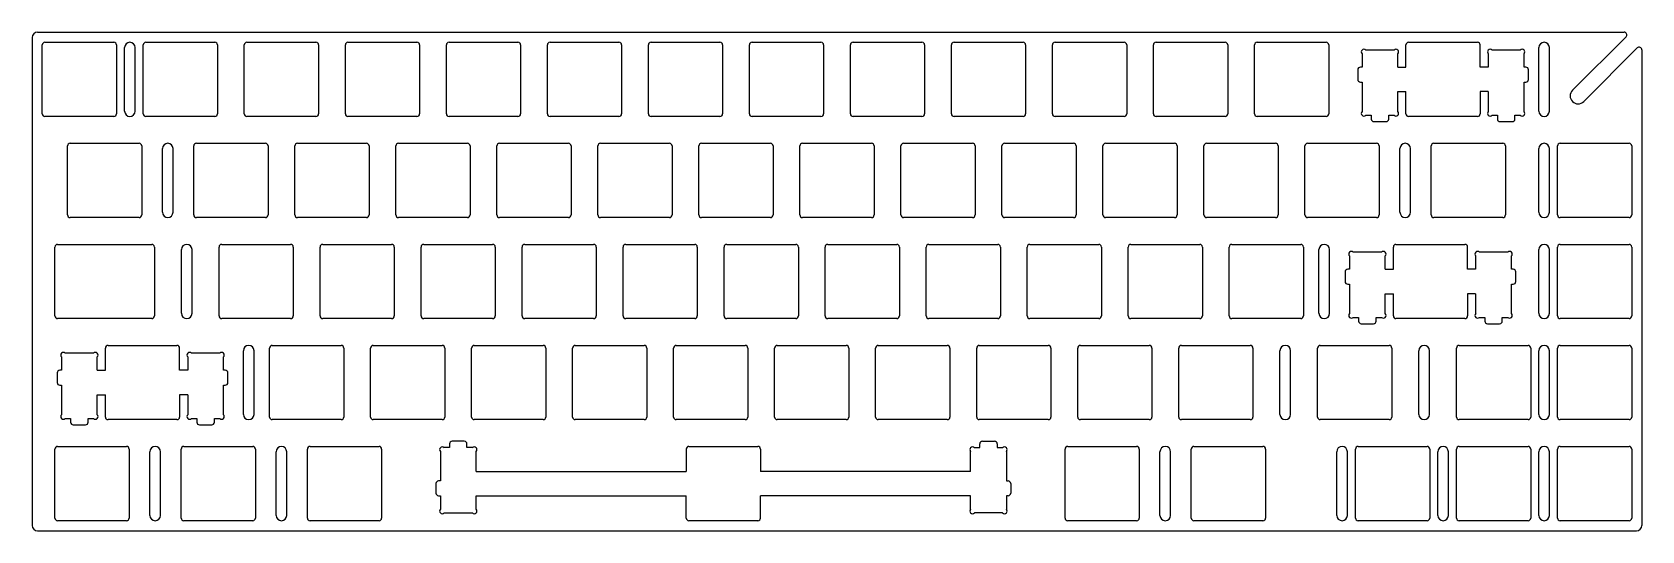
# Model space of a CAD drawing. Extents: x 2718 to 3021, y 1739 to 1833.
import ezdxf

# ---------------------------------------------------------------- set-up
doc = ezdxf.new("R2010")
doc.units = 0
doc.header["$MEASUREMENT"] = 0
doc.layers.get('0').update_dxf_attribs({"linetype": 'CONTINUOUS'})

msp = doc.modelspace()

# ---------------------------------------------------------------- linework, layer by layer
for p, q in [((2717.84, 1832.27), (2717.84, 1740.27)), ((2718.84, 1833.27), (3018.06, 1833.27)), ((2719.74, 1817.87), (2719.74, 1830.87)), ((2720.24, 1831.37), (2733.24, 1831.37)), ((2733.74, 1830.87), (2733.74, 1817.87)), ((2738.79, 1817.87), (2738.79, 1830.87)), ((2739.29, 1831.37), (2752.29, 1831.37)), ((2752.79, 1830.87), (2752.79, 1817.87)), ((2757.84, 1817.87), (2757.84, 1830.87)), ((2758.34, 1831.37), (2771.34, 1831.37)), ((2771.84, 1830.87), (2771.84, 1817.87)), ((2776.89, 1817.87), (2776.89, 1830.87)), ((2777.39, 1831.37), (2790.39, 1831.37)), ((2790.89, 1830.87), (2790.89, 1817.87)), ((2795.94, 1817.87), (2795.94, 1830.87)), ((2796.44, 1831.37), (2809.44, 1831.37)), ((2809.94, 1830.87), (2809.94, 1817.87)), ((2814.99, 1817.87), (2814.99, 1830.87)), ((2815.49, 1831.37), (2828.49, 1831.37)), ((2828.99, 1830.87), (2828.99, 1817.87)), ((2834.04, 1817.87), (2834.04, 1830.87)), ((2834.54, 1831.37), (2847.54, 1831.37)), ((2848.04, 1830.87), (2848.04, 1817.87)), ((2853.09, 1817.87), (2853.09, 1830.87)), ((2853.59, 1831.37), (2866.59, 1831.37)), ((2867.09, 1830.87), (2867.09, 1817.87)), ((2872.14, 1817.87), (2872.14, 1830.87)), ((2872.64, 1831.37), (2885.64, 1831.37)), ((2886.14, 1830.87), (2886.14, 1817.87)), ((2891.19, 1817.87), (2891.19, 1830.87)), ((2891.69, 1831.37), (2904.69, 1831.37)), ((2905.19, 1830.87), (2905.19, 1817.87)), ((2910.24, 1817.87), (2910.24, 1830.87)), ((2910.74, 1831.37), (2923.74, 1831.37)), ((2924.24, 1830.87), (2924.24, 1817.87)), ((2929.29, 1817.87), (2929.29, 1830.87)), ((2929.79, 1831.37), (2942.79, 1831.37)), ((2943.29, 1830.87), (2943.29, 1817.87)), ((2948.34, 1817.87), (2948.34, 1830.87)), ((2948.84, 1831.37), (2961.84, 1831.37)), ((2962.34, 1830.87), (2962.34, 1817.87)), ((2976.91, 1826.67), (2976.91, 1830.87)), ((2977.41, 1831.37), (2990.41, 1831.37)), ((2990.91, 1826.67), (2990.91, 1830.87)), ((3018.41, 1832.41), (3008.3, 1822.31)), ((2735.26, 1818.37), (2735.26, 1830.37)), ((2737.26, 1818.37), (2737.26, 1830.37)), ((2968.64, 1829.19), (2968.64, 1826.67)), ((2974.68, 1829.9), (2969.34, 1829.9)), ((2975.39, 1826.67), (2975.39, 1829.19)), ((2992.44, 1829.19), (2992.44, 1826.67)), ((2998.48, 1829.9), (2993.14, 1829.9)), ((2999.19, 1826.67), (2999.19, 1829.19)), ((3001.96, 1818.37), (3001.96, 1830.37)), ((3003.96, 1818.37), (3003.96, 1830.37)), ((3010.43, 1820.18), (3020.53, 1830.29)), ((3021.39, 1829.94), (3021.39, 1740.27)), ((2967.81, 1826.17), (2967.81, 1824.37)), ((2968.64, 1826.67), (2968.31, 1826.67)), ((2975.39, 1826.67), (2976.91, 1826.67)), ((2992.44, 1826.67), (2990.91, 1826.67)), ((2999.51, 1826.67), (2999.19, 1826.67)), ((3000.01, 1824.37), (3000.01, 1826.17)), ((2968.31, 1823.87), (2968.64, 1823.87)), ((2968.64, 1823.87), (2968.64, 1818.3)), ((2975.39, 1818.3), (2975.39, 1822.07)), ((2975.39, 1822.07), (2976.91, 1822.07)), ((2976.91, 1817.87), (2976.91, 1822.07)), ((2990.91, 1822.07), (2990.91, 1817.87)), ((2992.44, 1822.07), (2990.91, 1822.07)), ((2992.44, 1822.07), (2992.44, 1818.3)), ((2999.19, 1818.3), (2999.19, 1823.87)), ((2999.19, 1823.87), (2999.51, 1823.87)), ((3008.3, 1820.18), (3008.3, 1820.18)), ((2733.24, 1817.37), (2720.24, 1817.37)), ((2752.29, 1817.37), (2739.29, 1817.37)), ((2771.34, 1817.37), (2758.34, 1817.37)), ((2790.39, 1817.37), (2777.39, 1817.37)), ((2809.44, 1817.37), (2796.44, 1817.37)), ((2828.49, 1817.37), (2815.49, 1817.37)), ((2847.54, 1817.37), (2834.54, 1817.37)), ((2866.59, 1817.37), (2853.59, 1817.37)), ((2885.64, 1817.37), (2872.64, 1817.37)), ((2904.69, 1817.37), (2891.69, 1817.37)), ((2923.74, 1817.37), (2910.74, 1817.37)), ((2942.79, 1817.37), (2929.79, 1817.37)), ((2961.84, 1817.37), (2948.84, 1817.37)), ((2969.34, 1817.6), (2970.36, 1817.6)), ((2970.36, 1817.6), (2970.36, 1816.9)), ((2970.86, 1816.4), (2973.16, 1816.4)), ((2973.66, 1816.9), (2973.66, 1817.6)), ((2973.66, 1817.6), (2974.68, 1817.6)), ((2990.41, 1817.37), (2977.41, 1817.37)), ((2993.14, 1817.6), (2994.16, 1817.6)), ((2994.16, 1817.6), (2994.16, 1816.9)), ((2994.66, 1816.4), (2996.96, 1816.4)), ((2997.46, 1816.9), (2997.46, 1817.6)), ((2997.46, 1817.6), (2998.48, 1817.6)), ((2725, 1812.32), (2738, 1812.32)), ((2748.81, 1812.32), (2761.81, 1812.32)), ((2767.86, 1812.32), (2780.86, 1812.32)), ((2786.91, 1812.32), (2799.91, 1812.32)), ((2805.96, 1812.32), (2818.96, 1812.32)), ((2825.01, 1812.32), (2838.01, 1812.32)), ((2844.06, 1812.32), (2857.06, 1812.32)), ((2863.11, 1812.32), (2876.11, 1812.32)), ((2882.16, 1812.32), (2895.16, 1812.32)), ((2901.21, 1812.32), (2914.21, 1812.32)), ((2920.26, 1812.32), (2933.26, 1812.32)), ((2939.31, 1812.32), (2952.31, 1812.32)), ((2958.36, 1812.32), (2971.36, 1812.32)), ((2982.17, 1812.32), (2995.17, 1812.32)), ((3005.99, 1812.32), (3018.99, 1812.32)), ((2724.5, 1798.82), (2724.5, 1811.82)), ((2738.5, 1811.82), (2738.5, 1798.82)), ((2742.4, 1799.32), (2742.4, 1811.32)), ((2744.4, 1799.32), (2744.4, 1811.32)), ((2748.31, 1798.82), (2748.31, 1811.82)), ((2762.31, 1811.82), (2762.31, 1798.82)), ((2767.36, 1798.82), (2767.36, 1811.82)), ((2781.36, 1811.82), (2781.36, 1798.82)), ((2786.41, 1798.82), (2786.41, 1811.82)), ((2800.41, 1811.82), (2800.41, 1798.82)), ((2805.46, 1798.82), (2805.46, 1811.82)), ((2819.46, 1811.82), (2819.46, 1798.82)), ((2824.51, 1798.82), (2824.51, 1811.82)), ((2838.51, 1811.82), (2838.51, 1798.82)), ((2843.56, 1798.82), (2843.56, 1811.82)), ((2857.56, 1811.82), (2857.56, 1798.82)), ((2862.61, 1798.82), (2862.61, 1811.82)), ((2876.61, 1811.82), (2876.61, 1798.82)), ((2881.66, 1798.82), (2881.66, 1811.82)), ((2895.66, 1811.82), (2895.66, 1798.82)), ((2900.71, 1798.82), (2900.71, 1811.82)), ((2914.71, 1811.82), (2914.71, 1798.82)), ((2919.76, 1798.82), (2919.76, 1811.82)), ((2933.76, 1811.82), (2933.76, 1798.82)), ((2938.81, 1798.82), (2938.81, 1811.82)), ((2952.81, 1811.82), (2952.81, 1798.82)), ((2957.86, 1798.82), (2957.86, 1811.82)), ((2971.86, 1811.82), (2971.86, 1798.82)), ((2975.77, 1799.32), (2975.77, 1811.32)), ((2977.77, 1799.32), (2977.77, 1811.32)), ((2981.67, 1798.82), (2981.67, 1811.82)), ((2995.67, 1811.82), (2995.67, 1798.82)), ((3001.96, 1799.32), (3001.96, 1811.32)), ((3003.96, 1799.32), (3003.96, 1811.32)), ((3005.49, 1798.82), (3005.49, 1811.82)), ((3019.49, 1811.82), (3019.49, 1798.82)), ((2738, 1798.32), (2725, 1798.32)), ((2761.81, 1798.32), (2748.81, 1798.32)), ((2780.86, 1798.32), (2767.86, 1798.32)), ((2799.91, 1798.32), (2786.91, 1798.32)), ((2818.96, 1798.32), (2805.96, 1798.32)), ((2838.01, 1798.32), (2825.01, 1798.32)), ((2857.06, 1798.32), (2844.06, 1798.32)), ((2876.11, 1798.32), (2863.11, 1798.32)), ((2895.16, 1798.32), (2882.16, 1798.32)), ((2914.21, 1798.32), (2901.21, 1798.32)), ((2933.26, 1798.32), (2920.26, 1798.32)), ((2952.31, 1798.32), (2939.31, 1798.32)), ((2971.36, 1798.32), (2958.36, 1798.32)), ((2995.17, 1798.32), (2982.17, 1798.32)), ((3018.99, 1798.32), (3005.99, 1798.32)), ((2722.12, 1779.77), (2722.12, 1792.77)), ((2722.62, 1793.27), (2740.38, 1793.27)), ((2740.88, 1792.77), (2740.88, 1779.77)), ((2745.98, 1780.27), (2745.98, 1792.27)), ((2747.98, 1780.27), (2747.98, 1792.27)), ((2753.07, 1779.77), (2753.07, 1792.77)), ((2753.57, 1793.27), (2766.57, 1793.27)), ((2767.07, 1792.77), (2767.07, 1779.77)), ((2772.12, 1779.77), (2772.12, 1792.77)), ((2772.62, 1793.27), (2785.62, 1793.27)), ((2786.12, 1792.77), (2786.12, 1779.77)), ((2791.17, 1779.77), (2791.17, 1792.77)), ((2791.67, 1793.27), (2804.67, 1793.27)), ((2805.17, 1792.77), (2805.17, 1779.77)), ((2810.22, 1779.77), (2810.22, 1792.77)), ((2810.72, 1793.27), (2823.72, 1793.27)), ((2824.22, 1792.77), (2824.22, 1779.77)), ((2829.27, 1779.77), (2829.27, 1792.77)), ((2829.77, 1793.27), (2842.77, 1793.27)), ((2843.27, 1792.77), (2843.27, 1779.77)), ((2848.32, 1779.77), (2848.32, 1792.77)), ((2848.82, 1793.27), (2861.82, 1793.27)), ((2862.32, 1792.77), (2862.32, 1779.77)), ((2867.37, 1779.77), (2867.37, 1792.77)), ((2867.87, 1793.27), (2880.87, 1793.27)), ((2881.37, 1792.77), (2881.37, 1779.77)), ((2886.42, 1779.77), (2886.42, 1792.77)), ((2886.92, 1793.27), (2899.92, 1793.27)), ((2900.42, 1792.77), (2900.42, 1779.77)), ((2905.47, 1779.77), (2905.47, 1792.77)), ((2905.97, 1793.27), (2918.97, 1793.27)), ((2919.47, 1792.77), (2919.47, 1779.77)), ((2924.52, 1779.77), (2924.52, 1792.77)), ((2925.02, 1793.27), (2938.02, 1793.27)), ((2938.52, 1792.77), (2938.52, 1779.77)), ((2943.57, 1779.77), (2943.57, 1792.77)), ((2944.07, 1793.27), (2957.07, 1793.27)), ((2957.57, 1792.77), (2957.57, 1779.77)), ((2960.5, 1780.27), (2960.5, 1792.27)), ((2962.5, 1780.27), (2962.5, 1792.27)), ((2966.25, 1791.09), (2966.25, 1788.57)), ((2972.3, 1791.8), (2966.96, 1791.8)), ((2973, 1788.57), (2973, 1791.09)), ((2974.53, 1788.57), (2974.53, 1792.77)), ((2975.03, 1793.27), (2988.03, 1793.27)), ((2988.53, 1788.57), (2988.53, 1792.77)), ((2990.05, 1791.09), (2990.05, 1788.57)), ((2996.1, 1791.8), (2990.76, 1791.8)), ((2996.8, 1788.57), (2996.8, 1791.09)), ((3001.96, 1780.27), (3001.96, 1792.27)), ((3003.96, 1780.27), (3003.96, 1792.27)), ((3005.49, 1779.77), (3005.49, 1792.77)), ((3005.99, 1793.27), (3018.99, 1793.27)), ((3019.49, 1792.77), (3019.49, 1779.77)), ((2965.43, 1788.07), (2965.43, 1786.27)), ((2966.25, 1788.57), (2965.93, 1788.57)), ((2973, 1788.57), (2974.53, 1788.57)), ((2990.05, 1788.57), (2988.53, 1788.57)), ((2997.13, 1788.57), (2996.8, 1788.57)), ((2997.63, 1786.27), (2997.63, 1788.07)), ((2965.93, 1785.77), (2966.25, 1785.77)), ((2966.25, 1785.77), (2966.25, 1780.2)), ((2996.8, 1780.2), (2996.8, 1785.77)), ((2996.8, 1785.77), (2997.13, 1785.77)), ((2973, 1780.2), (2973, 1783.97)), ((2973, 1783.97), (2974.53, 1783.97)), ((2974.53, 1779.77), (2974.53, 1783.97)), ((2988.53, 1783.97), (2988.53, 1779.77)), ((2990.05, 1783.97), (2988.53, 1783.97)), ((2990.05, 1783.97), (2990.05, 1780.2)), ((2740.38, 1779.27), (2722.62, 1779.27)), ((2766.57, 1779.27), (2753.57, 1779.27)), ((2785.62, 1779.27), (2772.62, 1779.27)), ((2804.67, 1779.27), (2791.67, 1779.27)), ((2823.72, 1779.27), (2810.72, 1779.27)), ((2842.77, 1779.27), (2829.77, 1779.27)), ((2861.82, 1779.27), (2848.82, 1779.27)), ((2880.87, 1779.27), (2867.87, 1779.27)), ((2899.92, 1779.27), (2886.92, 1779.27)), ((2918.97, 1779.27), (2905.97, 1779.27)), ((2938.02, 1779.27), (2925.02, 1779.27)), ((2957.07, 1779.27), (2944.07, 1779.27)), ((2966.96, 1779.5), (2967.98, 1779.5)), ((2967.98, 1779.5), (2967.98, 1778.8)), ((2971.28, 1778.8), (2971.28, 1779.5)), ((2971.28, 1779.5), (2972.3, 1779.5)), ((2988.03, 1779.27), (2975.03, 1779.27)), ((2990.76, 1779.5), (2991.78, 1779.5)), ((2991.78, 1779.5), (2991.78, 1778.8)), ((2995.08, 1778.8), (2995.08, 1779.5)), ((2995.08, 1779.5), (2996.1, 1779.5)), ((3018.99, 1779.27), (3005.99, 1779.27)), ((2968.48, 1778.3), (2970.78, 1778.3)), ((2992.28, 1778.3), (2994.58, 1778.3)), ((2729.41, 1772.75), (2724.07, 1772.75)), ((2731.64, 1769.52), (2731.64, 1773.72)), ((2732.14, 1774.22), (2745.14, 1774.22)), ((2745.64, 1769.52), (2745.64, 1773.72)), ((2753.21, 1772.75), (2747.87, 1772.75)), ((2757.67, 1761.22), (2757.67, 1773.22)), ((2759.67, 1761.22), (2759.67, 1773.22)), ((2762.6, 1760.72), (2762.6, 1773.72)), ((2763.1, 1774.22), (2776.1, 1774.22)), ((2776.6, 1773.72), (2776.6, 1760.72)), ((2781.65, 1760.72), (2781.65, 1773.72)), ((2782.15, 1774.22), (2795.15, 1774.22)), ((2795.65, 1773.72), (2795.65, 1760.72)), ((2800.7, 1760.72), (2800.7, 1773.72)), ((2801.2, 1774.22), (2814.2, 1774.22)), ((2814.7, 1773.72), (2814.7, 1760.72)), ((2819.75, 1760.72), (2819.75, 1773.72)), ((2820.25, 1774.22), (2833.25, 1774.22)), ((2833.75, 1773.72), (2833.75, 1760.72)), ((2838.8, 1760.72), (2838.8, 1773.72)), ((2839.3, 1774.22), (2852.3, 1774.22)), ((2852.8, 1773.72), (2852.8, 1760.72)), ((2857.85, 1760.72), (2857.85, 1773.72)), ((2858.35, 1774.22), (2871.35, 1774.22)), ((2871.85, 1773.72), (2871.85, 1760.72)), ((2876.9, 1760.72), (2876.9, 1773.72)), ((2877.4, 1774.22), (2890.4, 1774.22)), ((2890.9, 1773.72), (2890.9, 1760.72)), ((2895.95, 1760.72), (2895.95, 1773.72)), ((2896.45, 1774.22), (2909.45, 1774.22)), ((2909.95, 1773.72), (2909.95, 1760.72)), ((2915, 1760.72), (2915, 1773.72)), ((2915.5, 1774.22), (2928.5, 1774.22)), ((2929, 1773.72), (2929, 1760.72)), ((2934.05, 1760.72), (2934.05, 1773.72)), ((2934.55, 1774.22), (2947.55, 1774.22)), ((2948.05, 1773.72), (2948.05, 1760.72)), ((2953.15, 1761.22), (2953.15, 1773.22)), ((2955.15, 1761.22), (2955.15, 1773.22)), ((2960.24, 1760.72), (2960.24, 1773.72)), ((2960.74, 1774.22), (2973.74, 1774.22)), ((2974.24, 1773.72), (2974.24, 1760.72)), ((2979.34, 1761.22), (2979.34, 1773.22)), ((2981.34, 1761.22), (2981.34, 1773.22)), ((2986.44, 1760.72), (2986.44, 1773.72)), ((2986.94, 1774.22), (2999.94, 1774.22)), ((3000.44, 1773.72), (3000.44, 1760.72)), ((3001.96, 1761.22), (3001.96, 1773.22)), ((3003.96, 1761.22), (3003.96, 1773.22)), ((3005.49, 1760.72), (3005.49, 1773.72)), ((3005.99, 1774.22), (3018.99, 1774.22)), ((3019.49, 1773.72), (3019.49, 1760.72)), ((2723.37, 1772.04), (2723.37, 1769.52)), ((2730.12, 1769.52), (2730.12, 1772.04)), ((2747.17, 1772.04), (2747.17, 1769.52)), ((2753.92, 1769.52), (2753.92, 1772.04)), ((2722.54, 1769.02), (2722.54, 1767.22)), ((2723.37, 1769.52), (2723.04, 1769.52)), ((2723.04, 1766.72), (2723.37, 1766.72)), ((2723.37, 1766.72), (2723.37, 1761.15)), ((2730.12, 1769.52), (2731.64, 1769.52)), ((2747.17, 1769.52), (2745.64, 1769.52)), ((2754.24, 1769.52), (2753.92, 1769.52)), ((2753.92, 1761.15), (2753.92, 1766.72)), ((2753.92, 1766.72), (2754.24, 1766.72)), ((2754.74, 1767.22), (2754.74, 1769.02)), ((2730.12, 1761.15), (2730.12, 1764.92)), ((2730.12, 1764.92), (2731.64, 1764.92)), ((2731.64, 1760.72), (2731.64, 1764.92)), ((2745.64, 1764.92), (2745.64, 1760.72)), ((2747.17, 1764.92), (2745.64, 1764.92)), ((2747.17, 1764.92), (2747.17, 1761.15)), ((2724.07, 1760.45), (2725.09, 1760.45)), ((2725.09, 1760.45), (2725.09, 1759.75)), ((2725.59, 1759.25), (2727.89, 1759.25)), ((2728.39, 1759.75), (2728.39, 1760.45)), ((2728.39, 1760.45), (2729.41, 1760.45)), ((2745.14, 1760.22), (2732.14, 1760.22)), ((2747.87, 1760.45), (2748.89, 1760.45)), ((2748.89, 1760.45), (2748.89, 1759.75)), ((2749.39, 1759.25), (2751.69, 1759.25)), ((2752.19, 1759.75), (2752.19, 1760.45)), ((2752.19, 1760.45), (2753.21, 1760.45)), ((2776.1, 1760.22), (2763.1, 1760.22)), ((2795.15, 1760.22), (2782.15, 1760.22)), ((2814.2, 1760.22), (2801.2, 1760.22)), ((2833.25, 1760.22), (2820.25, 1760.22)), ((2852.3, 1760.22), (2839.3, 1760.22)), ((2871.35, 1760.22), (2858.35, 1760.22)), ((2890.4, 1760.22), (2877.4, 1760.22)), ((2909.45, 1760.22), (2896.45, 1760.22)), ((2928.5, 1760.22), (2915.5, 1760.22)), ((2947.55, 1760.22), (2934.55, 1760.22)), ((2973.74, 1760.22), (2960.74, 1760.22)), ((2999.94, 1760.22), (2986.94, 1760.22)), ((3018.99, 1760.22), (3005.99, 1760.22)), ((2722.12, 1741.67), (2722.12, 1754.67)), ((2722.62, 1755.17), (2735.62, 1755.17)), ((2736.12, 1754.67), (2736.12, 1741.67)), ((2745.93, 1741.67), (2745.93, 1754.67)), ((2746.43, 1755.17), (2759.43, 1755.17)), ((2759.93, 1754.67), (2759.93, 1741.67)), ((2769.74, 1741.67), (2769.74, 1754.67)), ((2770.24, 1755.17), (2783.24, 1755.17)), ((2783.74, 1754.67), (2783.74, 1741.67)), ((2796.53, 1754.94), (2795.51, 1754.94)), ((2796.53, 1755.64), (2796.53, 1754.94)), ((2799.33, 1756.14), (2797.03, 1756.14)), ((2799.83, 1754.94), (2799.83, 1755.64)), ((2800.85, 1754.94), (2799.83, 1754.94)), ((2841.18, 1754.67), (2841.18, 1750.47)), ((2841.68, 1755.17), (2854.68, 1755.17)), ((2855.18, 1754.67), (2855.18, 1750.47)), ((2895.51, 1754.94), (2896.53, 1754.94)), ((2896.53, 1754.94), (2896.53, 1755.64)), ((2897.03, 1756.14), (2899.33, 1756.14)), ((2899.83, 1755.64), (2899.83, 1754.94)), ((2899.83, 1754.94), (2900.85, 1754.94)), ((2912.62, 1741.67), (2912.62, 1754.67)), ((2913.12, 1755.17), (2926.12, 1755.17)), ((2926.62, 1754.67), (2926.62, 1741.67)), ((2936.43, 1741.67), (2936.43, 1754.67)), ((2936.93, 1755.17), (2949.93, 1755.17)), ((2950.43, 1754.67), (2950.43, 1741.67)), ((2967.39, 1741.67), (2967.39, 1754.67)), ((2967.89, 1755.17), (2980.89, 1755.17)), ((2981.39, 1754.67), (2981.39, 1741.67)), ((2986.44, 1741.67), (2986.44, 1754.67)), ((2986.94, 1755.17), (2999.94, 1755.17)), ((3000.44, 1754.67), (3000.44, 1741.67)), ((3005.49, 1741.67), (3005.49, 1754.67)), ((3005.99, 1755.17), (3018.99, 1755.17)), ((3019.49, 1754.67), (3019.49, 1741.67)), ((2740.02, 1742.17), (2740.02, 1754.17)), ((2742.02, 1742.17), (2742.02, 1754.17)), ((2763.84, 1742.17), (2763.84, 1754.17)), ((2765.84, 1742.17), (2765.84, 1754.17)), ((2794.81, 1754.23), (2794.81, 1748.67)), ((2801.55, 1750.47), (2801.55, 1754.23)), ((2894.8, 1750.47), (2894.8, 1754.23)), ((2901.55, 1754.23), (2901.55, 1748.67)), ((2930.52, 1742.17), (2930.52, 1754.17)), ((2932.52, 1742.17), (2932.52, 1754.17)), ((2963.86, 1742.17), (2963.86, 1754.17)), ((2965.86, 1742.17), (2965.86, 1754.17)), ((2982.91, 1742.17), (2982.91, 1754.17)), ((2984.91, 1742.17), (2984.91, 1754.17)), ((3001.96, 1742.17), (3001.96, 1754.17)), ((3003.96, 1742.17), (3003.96, 1754.17)), ((2794.81, 1748.67), (2794.48, 1748.67)), ((2801.55, 1750.47), (2841.18, 1750.47)), ((2894.8, 1750.47), (2855.18, 1750.47)), ((2901.55, 1748.67), (2901.88, 1748.67)), ((2793.98, 1748.17), (2793.98, 1746.37)), ((2794.48, 1745.87), (2794.81, 1745.87)), ((2794.81, 1745.87), (2794.81, 1743.34)), ((2801.55, 1745.87), (2841.18, 1745.87)), ((2801.55, 1743.34), (2801.55, 1745.87)), ((2841.18, 1741.67), (2841.18, 1745.87)), ((2855.18, 1741.67), (2855.18, 1745.87)), ((2894.8, 1745.87), (2855.18, 1745.87)), ((2894.8, 1743.34), (2894.8, 1745.87)), ((2901.88, 1745.87), (2901.55, 1745.87)), ((2901.55, 1745.87), (2901.55, 1743.34)), ((2902.38, 1748.17), (2902.38, 1746.37)), ((2795.51, 1742.64), (2800.85, 1742.64)), ((2900.85, 1742.64), (2895.51, 1742.64)), ((2735.62, 1741.17), (2722.62, 1741.17)), ((2759.43, 1741.17), (2746.43, 1741.17)), ((2783.24, 1741.17), (2770.24, 1741.17)), ((2854.68, 1741.17), (2841.68, 1741.17)), ((2926.12, 1741.17), (2913.12, 1741.17)), ((2949.93, 1741.17), (2936.93, 1741.17)), ((2980.89, 1741.17), (2967.89, 1741.17)), ((2999.94, 1741.17), (2986.94, 1741.17)), ((3018.99, 1741.17), (3005.99, 1741.17)), ((2718.84, 1739.27), (3019.39, 1739.27)), ((3019.39, 1739.27), (3020.39, 1739.27))]:
    msp.add_line(p, q)
for centre, radius, start, end in [((2718.84, 1832.27), 1, 90, 180), ((2720.24, 1830.87), 0.5, 90, 180), ((2733.24, 1830.87), 0.5, 0, 90), ((2736.26, 1830.37), 1, 90, 180), ((2736.26, 1830.37), 1, 0, 90), ((2739.29, 1830.87), 0.5, 90, 180), ((2752.29, 1830.87), 0.5, 0, 90), ((2758.34, 1830.87), 0.5, 90, 180), ((2771.34, 1830.87), 0.5, 0, 90), ((2777.39, 1830.87), 0.5, 90, 180), ((2790.39, 1830.87), 0.5, 0, 90), ((2796.44, 1830.87), 0.5, 90, 180), ((2809.44, 1830.87), 0.5, 0, 90), ((2815.49, 1830.87), 0.5, 90, 180), ((2828.49, 1830.87), 0.5, 0, 90), ((2834.54, 1830.87), 0.5, 90, 180), ((2847.54, 1830.87), 0.5, 0, 90), ((2853.59, 1830.87), 0.5, 90, 180), ((2866.59, 1830.87), 0.5, 0, 90), ((2872.64, 1830.87), 0.5, 90, 180), ((2885.64, 1830.87), 0.5, 0, 90), ((2891.69, 1830.87), 0.5, 90, 180), ((2904.69, 1830.87), 0.5, 0, 90), ((2910.74, 1830.87), 0.5, 90, 180), ((2923.74, 1830.87), 0.5, 0, 90), ((2929.79, 1830.87), 0.5, 90, 180), ((2942.79, 1830.87), 0.5, 0, 90), ((2948.84, 1830.87), 0.5, 90, 180), ((2961.84, 1830.87), 0.5, 0, 90), ((2977.41, 1830.87), 0.5, 90, 180), ((2990.41, 1830.87), 0.5, 0, 90), ((3002.96, 1830.37), 1, 90, 180), ((3002.96, 1830.37), 1, 0, 90), ((3018.06, 1832.77, 0), 0.5, 315, 90), ((3020.89, 1829.94), 0.5, 0, 135), ((2968.99, 1829.54), 0.5, 45, 225), ((2975.03, 1829.54), 0.5, 315, 135), ((2992.79, 1829.54), 0.5, 45, 225), ((2998.83, 1829.54), 0.5, 315, 135), ((2968.31, 1826.17), 0.5, 90, 180), ((2968.31, 1824.37), 0.5, 180, 270), ((2999.51, 1826.17), 0.5, 0, 90), ((2999.51, 1824.37), 0.5, 270, 360), ((3009.37, 1821.25, 0), 1.5, 135, 225), ((2736.26, 1818.37), 1, 180, 270), ((2736.26, 1818.37), 1, 270, 0), ((2968.99, 1817.95), 0.5, 135, 315), ((2975.03, 1817.95), 0.5, 225, 45), ((2992.79, 1817.95), 0.5, 135, 315), ((2998.83, 1817.95), 0.5, 225, 45), ((3002.96, 1818.37), 1, 180, 270), ((3002.96, 1818.37), 1, 270, 0), ((3009.37, 1821.25, 0), 1.5, 225, 315), ((2720.24, 1817.87), 0.5, 180, 270), ((2733.24, 1817.87), 0.5, 270, 0), ((2739.29, 1817.87), 0.5, 180, 270), ((2752.29, 1817.87), 0.5, 270, 0), ((2758.34, 1817.87), 0.5, 180, 270), ((2771.34, 1817.87), 0.5, 270, 0), ((2777.39, 1817.87), 0.5, 180, 270), ((2790.39, 1817.87), 0.5, 270, 0), ((2796.44, 1817.87), 0.5, 180, 270), ((2809.44, 1817.87), 0.5, 270, 0), ((2815.49, 1817.87), 0.5, 180, 270), ((2828.49, 1817.87), 0.5, 270, 0), ((2834.54, 1817.87), 0.5, 180, 270), ((2847.54, 1817.87), 0.5, 270, 0), ((2853.59, 1817.87), 0.5, 180, 270), ((2866.59, 1817.87), 0.5, 270, 0), ((2872.64, 1817.87), 0.5, 180, 270), ((2885.64, 1817.87), 0.5, 270, 0), ((2891.69, 1817.87), 0.5, 180, 270), ((2904.69, 1817.87), 0.5, 270, 0), ((2910.74, 1817.87), 0.5, 180, 270), ((2923.74, 1817.87), 0.5, 270, 0), ((2929.79, 1817.87), 0.5, 180, 270), ((2942.79, 1817.87), 0.5, 270, 0), ((2948.84, 1817.87), 0.5, 180, 270), ((2961.84, 1817.87), 0.5, 270, 0), ((2970.86, 1816.9), 0.5, 180, 270), ((2973.16, 1816.9), 0.5, 270, 360), ((2977.41, 1817.87), 0.5, 180, 270), ((2990.41, 1817.87), 0.5, 270, 360), ((2994.66, 1816.9), 0.5, 180, 270), ((2996.96, 1816.9), 0.5, 270, 360), ((2725, 1811.82), 0.5, 90, 180), ((2738, 1811.82), 0.5, 0, 90), ((2743.4, 1811.32), 1, 90, 180), ((2743.4, 1811.32), 1, 0, 90), ((2748.81, 1811.82), 0.5, 90, 180), ((2761.81, 1811.82), 0.5, 0, 90), ((2767.86, 1811.82), 0.5, 90, 180), ((2780.86, 1811.82), 0.5, 0, 90), ((2786.91, 1811.82), 0.5, 90, 180), ((2799.91, 1811.82), 0.5, 0, 90), ((2805.96, 1811.82), 0.5, 90, 180), ((2818.96, 1811.82), 0.5, 0, 90), ((2825.01, 1811.82), 0.5, 90, 180), ((2838.01, 1811.82), 0.5, 0, 90), ((2844.06, 1811.82), 0.5, 90, 180), ((2857.06, 1811.82), 0.5, 0, 90), ((2863.11, 1811.82), 0.5, 90, 180), ((2876.11, 1811.82), 0.5, 0, 90), ((2882.16, 1811.82), 0.5, 90, 180), ((2895.16, 1811.82), 0.5, 0, 90), ((2901.21, 1811.82), 0.5, 90, 180), ((2914.21, 1811.82), 0.5, 0, 90), ((2920.26, 1811.82), 0.5, 90, 180), ((2933.26, 1811.82), 0.5, 0, 90), ((2939.31, 1811.82), 0.5, 90, 180), ((2952.31, 1811.82), 0.5, 0, 90), ((2958.36, 1811.82), 0.5, 90, 180), ((2971.36, 1811.82), 0.5, 0, 90), ((2976.77, 1811.32), 1, 90, 180), ((2976.77, 1811.32), 1, 0, 90), ((2982.17, 1811.82), 0.5, 90, 180), ((2995.17, 1811.82), 0.5, 0, 90), ((3002.96, 1811.32), 1, 90, 180), ((3002.96, 1811.32), 1, 0, 90), ((3005.99, 1811.82), 0.5, 90, 180), ((3018.99, 1811.82), 0.5, 0, 90), ((2725, 1798.82), 0.5, 180, 270), ((2738, 1798.82), 0.5, 270, 0), ((2743.4, 1799.32), 1, 180, 270), ((2743.4, 1799.32), 1, 270, 0), ((2748.81, 1798.82), 0.5, 180, 270), ((2761.81, 1798.82), 0.5, 270, 0), ((2767.86, 1798.82), 0.5, 180, 270), ((2780.86, 1798.82), 0.5, 270, 0), ((2786.91, 1798.82), 0.5, 180, 270), ((2799.91, 1798.82), 0.5, 270, 0), ((2805.96, 1798.82), 0.5, 180, 270), ((2818.96, 1798.82), 0.5, 270, 0), ((2825.01, 1798.82), 0.5, 180, 270), ((2838.01, 1798.82), 0.5, 270, 0), ((2844.06, 1798.82), 0.5, 180, 270), ((2857.06, 1798.82), 0.5, 270, 0), ((2863.11, 1798.82), 0.5, 180, 270), ((2876.11, 1798.82), 0.5, 270, 0), ((2882.16, 1798.82), 0.5, 180, 270), ((2895.16, 1798.82), 0.5, 270, 0), ((2901.21, 1798.82), 0.5, 180, 270), ((2914.21, 1798.82), 0.5, 270, 0), ((2920.26, 1798.82), 0.5, 180, 270), ((2933.26, 1798.82), 0.5, 270, 0), ((2939.31, 1798.82), 0.5, 180, 270), ((2952.31, 1798.82), 0.5, 270, 0), ((2958.36, 1798.82), 0.5, 180, 270), ((2971.36, 1798.82), 0.5, 270, 0), ((2976.77, 1799.32), 1, 180, 270), ((2976.77, 1799.32), 1, 270, 0), ((2982.17, 1798.82), 0.5, 180, 270), ((2995.17, 1798.82), 0.5, 270, 0), ((3002.96, 1799.32), 1, 180, 270), ((3002.96, 1799.32), 1, 270, 0), ((3005.99, 1798.82), 0.5, 180, 270), ((3018.99, 1798.82), 0.5, 270, 0), ((2722.62, 1792.77), 0.5, 90, 180), ((2740.38, 1792.77), 0.5, 0, 90), ((2746.98, 1792.27), 1, 90, 180), ((2746.98, 1792.27), 1, 0, 90), ((2753.57, 1792.77), 0.5, 90, 180), ((2766.57, 1792.77), 0.5, 0, 90), ((2772.62, 1792.77), 0.5, 90, 180), ((2785.62, 1792.77), 0.5, 0, 90), ((2791.67, 1792.77), 0.5, 90, 180), ((2804.67, 1792.77), 0.5, 0, 90), ((2810.72, 1792.77), 0.5, 90, 180), ((2823.72, 1792.77), 0.5, 0, 90), ((2829.77, 1792.77), 0.5, 90, 180), ((2842.77, 1792.77), 0.5, 0, 90), ((2848.82, 1792.77), 0.5, 90, 180), ((2861.82, 1792.77), 0.5, 0, 90), ((2867.87, 1792.77), 0.5, 90, 180), ((2880.87, 1792.77), 0.5, 0, 90), ((2886.92, 1792.77), 0.5, 90, 180), ((2899.92, 1792.77), 0.5, 0, 90), ((2905.97, 1792.77), 0.5, 90, 180), ((2918.97, 1792.77), 0.5, 0, 90), ((2925.02, 1792.77), 0.5, 90, 180), ((2938.02, 1792.77), 0.5, 0, 90), ((2944.07, 1792.77), 0.5, 90, 180), ((2957.07, 1792.77), 0.5, 0, 90), ((2961.5, 1792.27), 1, 90, 180), ((2961.5, 1792.27), 1, 0, 90), ((2966.61, 1791.44), 0.5, 45, 225), ((2972.65, 1791.44), 0.5, 315, 135), ((2975.03, 1792.77), 0.5, 90, 180), ((2988.03, 1792.77), 0.5, 0, 90), ((2990.41, 1791.44), 0.5, 45, 225), ((2996.45, 1791.44), 0.5, 315, 135), ((3002.96, 1792.27), 1, 90, 180), ((3002.96, 1792.27), 1, 0, 90), ((3005.99, 1792.77), 0.5, 90, 180), ((3018.99, 1792.77), 0.5, 0, 90), ((2965.93, 1788.07), 0.5, 90, 180), ((2997.13, 1788.07), 0.5, 0, 90), ((2965.93, 1786.27), 0.5, 180, 270), ((2997.13, 1786.27), 0.5, 270, 360), ((2722.62, 1779.77), 0.5, 180, 270), ((2740.38, 1779.77), 0.5, 270, 0), ((2746.98, 1780.27), 1, 180, 270), ((2746.98, 1780.27), 1, 270, 0), ((2753.57, 1779.77), 0.5, 180, 270), ((2766.57, 1779.77), 0.5, 270, 0), ((2772.62, 1779.77), 0.5, 180, 270), ((2785.62, 1779.77), 0.5, 270, 0), ((2791.67, 1779.77), 0.5, 180, 270), ((2804.67, 1779.77), 0.5, 270, 0), ((2810.72, 1779.77), 0.5, 180, 270), ((2823.72, 1779.77), 0.5, 270, 0), ((2829.77, 1779.77), 0.5, 180, 270), ((2842.77, 1779.77), 0.5, 270, 0), ((2848.82, 1779.77), 0.5, 180, 270), ((2861.82, 1779.77), 0.5, 270, 0), ((2867.87, 1779.77), 0.5, 180, 270), ((2880.87, 1779.77), 0.5, 270, 0), ((2886.92, 1779.77), 0.5, 180, 270), ((2899.92, 1779.77), 0.5, 270, 0), ((2905.97, 1779.77), 0.5, 180, 270), ((2918.97, 1779.77), 0.5, 270, 0), ((2925.02, 1779.77), 0.5, 180, 270), ((2938.02, 1779.77), 0.5, 270, 0), ((2944.07, 1779.77), 0.5, 180, 270), ((2957.07, 1779.77), 0.5, 270, 0), ((2961.5, 1780.27), 1, 180, 270), ((2961.5, 1780.27), 1, 270, 0), ((2966.61, 1779.85), 0.5, 135, 315), ((2972.65, 1779.85), 0.5, 225, 45), ((2975.03, 1779.77), 0.5, 180, 270), ((2988.03, 1779.77), 0.5, 270, 360), ((2990.41, 1779.85), 0.5, 135, 315), ((2996.45, 1779.85), 0.5, 225, 45), ((3002.96, 1780.27), 1, 180, 270), ((3002.96, 1780.27), 1, 270, 0), ((3005.99, 1779.77), 0.5, 180, 270), ((3018.99, 1779.77), 0.5, 270, 0), ((2968.48, 1778.8), 0.5, 180, 270), ((2970.78, 1778.8), 0.5, 270, 360), ((2992.28, 1778.8), 0.5, 180, 270), ((2994.58, 1778.8), 0.5, 270, 360), ((2723.72, 1772.39), 0.5, 45, 225), ((2729.76, 1772.39), 0.5, 315, 135), ((2732.14, 1773.72), 0.5, 90, 180), ((2745.14, 1773.72), 0.5, 0, 90), ((2747.52, 1772.39), 0.5, 45, 225), ((2753.56, 1772.39), 0.5, 315, 135), ((2758.67, 1773.22), 1, 90, 180), ((2758.67, 1773.22), 1, 0, 90), ((2763.1, 1773.72), 0.5, 90, 180), ((2776.1, 1773.72), 0.5, 0, 90), ((2782.15, 1773.72), 0.5, 90, 180), ((2795.15, 1773.72), 0.5, 0, 90), ((2801.2, 1773.72), 0.5, 90, 180), ((2814.2, 1773.72), 0.5, 0, 90), ((2820.25, 1773.72), 0.5, 90, 180), ((2833.25, 1773.72), 0.5, 0, 90), ((2839.3, 1773.72), 0.5, 90, 180), ((2852.3, 1773.72), 0.5, 0, 90), ((2858.35, 1773.72), 0.5, 90, 180), ((2871.35, 1773.72), 0.5, 0, 90), ((2877.4, 1773.72), 0.5, 90, 180), ((2890.4, 1773.72), 0.5, 0, 90), ((2896.45, 1773.72), 0.5, 90, 180), ((2909.45, 1773.72), 0.5, 0, 90), ((2915.5, 1773.72), 0.5, 90, 180), ((2928.5, 1773.72), 0.5, 0, 90), ((2934.55, 1773.72), 0.5, 90, 180), ((2947.55, 1773.72), 0.5, 0, 90), ((2954.15, 1773.22), 1, 90, 180), ((2954.15, 1773.22), 1, 0, 90), ((2960.74, 1773.72), 0.5, 90, 180), ((2973.74, 1773.72), 0.5, 0, 90), ((2980.34, 1773.22), 1, 90, 180), ((2980.34, 1773.22), 1, 0, 90), ((2986.94, 1773.72), 0.5, 90, 180), ((2999.94, 1773.72), 0.5, 0, 90), ((3002.96, 1773.22), 1, 90, 180), ((3002.96, 1773.22), 1, 0, 90), ((3005.99, 1773.72), 0.5, 90, 180), ((3018.99, 1773.72), 0.5, 0, 90), ((2723.04, 1769.02), 0.5, 90, 180), ((2723.04, 1767.22), 0.5, 180, 270), ((2754.24, 1769.02), 0.5, 0, 90), ((2754.24, 1767.22), 0.5, 270, 360), ((2723.72, 1760.8), 0.5, 135, 315), ((2729.76, 1760.8), 0.5, 225, 45), ((2732.14, 1760.72), 0.5, 180, 270), ((2745.14, 1760.72), 0.5, 270, 360), ((2747.52, 1760.8), 0.5, 135, 315), ((2753.56, 1760.8), 0.5, 225, 45), ((2758.67, 1761.22), 1, 180, 270), ((2758.67, 1761.22), 1, 270, 0), ((2763.1, 1760.72), 0.5, 180, 270), ((2776.1, 1760.72), 0.5, 270, 0), ((2782.15, 1760.72), 0.5, 180, 270), ((2795.15, 1760.72), 0.5, 270, 0), ((2801.2, 1760.72), 0.5, 180, 270), ((2814.2, 1760.72), 0.5, 270, 0), ((2820.25, 1760.72), 0.5, 180, 270), ((2833.25, 1760.72), 0.5, 270, 0), ((2839.3, 1760.72), 0.5, 180, 270), ((2852.3, 1760.72), 0.5, 270, 0), ((2858.35, 1760.72), 0.5, 180, 270), ((2871.35, 1760.72), 0.5, 270, 0), ((2877.4, 1760.72), 0.5, 180, 270), ((2890.4, 1760.72), 0.5, 270, 0), ((2896.45, 1760.72), 0.5, 180, 270), ((2909.45, 1760.72), 0.5, 270, 0), ((2915.5, 1760.72), 0.5, 180, 270), ((2928.5, 1760.72), 0.5, 270, 0), ((2934.55, 1760.72), 0.5, 180, 270), ((2947.55, 1760.72), 0.5, 270, 0), ((2954.15, 1761.22), 1, 180, 270), ((2954.15, 1761.22), 1, 270, 0), ((2960.74, 1760.72), 0.5, 180, 270), ((2973.74, 1760.72), 0.5, 270, 0), ((2980.34, 1761.22), 1, 180, 270), ((2980.34, 1761.22), 1, 270, 0), ((2986.94, 1760.72), 0.5, 180, 270), ((2999.94, 1760.72), 0.5, 270, 0), ((3002.96, 1761.22), 1, 180, 270), ((3002.96, 1761.22), 1, 270, 0), ((3005.99, 1760.72), 0.5, 180, 270), ((3018.99, 1760.72), 0.5, 270, 0), ((2725.59, 1759.75), 0.5, 180, 270), ((2727.89, 1759.75), 0.5, 270, 360), ((2749.39, 1759.75), 0.5, 180, 270), ((2751.69, 1759.75), 0.5, 270, 360), ((2722.62, 1754.67), 0.5, 90, 180), ((2735.62, 1754.67), 0.5, 0, 90), ((2741.02, 1754.17), 1, 90, 180), ((2741.02, 1754.17), 1, 0, 90), ((2746.43, 1754.67), 0.5, 90, 180), ((2759.43, 1754.67), 0.5, 0, 90), ((2764.84, 1754.17), 1, 90, 180), ((2764.84, 1754.17), 1, 0, 90), ((2770.24, 1754.67), 0.5, 90, 180), ((2783.24, 1754.67), 0.5, 0, 90), ((2795.16, 1754.58), 0.5, 45, 225), ((2797.03, 1755.64), 0.5, 90, 180), ((2799.33, 1755.64), 0.5, 0, 90), ((2801.2, 1754.58), 0.5, 315, 135), ((2841.68, 1754.67), 0.5, 90, 180), ((2854.68, 1754.67), 0.5, 0, 90), ((2895.16, 1754.58), 0.5, 45, 225), ((2897.03, 1755.64), 0.5, 90, 180), ((2899.33, 1755.64), 0.5, 0, 90), ((2901.2, 1754.58), 0.5, 315, 135), ((2913.12, 1754.67), 0.5, 90, 180), ((2926.12, 1754.67), 0.5, 0, 90), ((2931.52, 1754.17), 1, 90, 180), ((2931.52, 1754.17), 1, 0, 90), ((2936.93, 1754.67), 0.5, 90, 180), ((2949.93, 1754.67), 0.5, 0, 90), ((2964.86, 1754.17), 1, 90, 180), ((2964.86, 1754.17), 1, 0, 90), ((2967.89, 1754.67), 0.5, 90, 180), ((2980.89, 1754.67), 0.5, 0, 90), ((2983.91, 1754.17), 1, 90, 180), ((2983.91, 1754.17), 1, 0, 90), ((2986.94, 1754.67), 0.5, 90, 180), ((2999.94, 1754.67), 0.5, 0, 90), ((3002.96, 1754.17), 1, 90, 180), ((3002.96, 1754.17), 1, 0, 90), ((3005.99, 1754.67), 0.5, 90, 180), ((3018.99, 1754.67), 0.5, 0, 90), ((2794.48, 1748.17), 0.5, 90, 180), ((2901.88, 1748.17), 0.5, 0, 90), ((2794.48, 1746.37), 0.5, 180, 270), ((2901.88, 1746.37), 0.5, 270, 0), ((2795.16, 1742.99), 0.5, 135, 315), ((2801.2, 1742.99), 0.5, 225, 45), ((2895.16, 1742.99), 0.5, 135, 315), ((2901.2, 1742.99), 0.5, 225, 45), ((2718.84, 1740.27), 1, 180, 270), ((2722.62, 1741.67), 0.5, 180, 270), ((2735.62, 1741.67), 0.5, 270, 0), ((2741.02, 1742.17), 1, 180, 270), ((2741.02, 1742.17), 1, 270, 0), ((2746.43, 1741.67), 0.5, 180, 270), ((2759.43, 1741.67), 0.5, 270, 0), ((2764.84, 1742.17), 1, 180, 270), ((2764.84, 1742.17), 1, 270, 0), ((2770.24, 1741.67), 0.5, 180, 270), ((2783.24, 1741.67), 0.5, 270, 0), ((2841.68, 1741.67), 0.5, 180, 270), ((2854.68, 1741.67), 0.5, 270, 360), ((2913.12, 1741.67), 0.5, 180, 270), ((2926.12, 1741.67), 0.5, 270, 0), ((2931.52, 1742.17), 1, 180, 270), ((2931.52, 1742.17), 1, 270, 0), ((2936.93, 1741.67), 0.5, 180, 270), ((2949.93, 1741.67), 0.5, 270, 0), ((2964.86, 1742.17), 1, 180, 270), ((2964.86, 1742.17), 1, 270, 0), ((2967.89, 1741.67), 0.5, 180, 270), ((2980.89, 1741.67), 0.5, 270, 0), ((2983.91, 1742.17), 1, 180, 270), ((2983.91, 1742.17), 1, 270, 0), ((2986.94, 1741.67), 0.5, 180, 270), ((2999.94, 1741.67), 0.5, 270, 0), ((3002.96, 1742.17), 1, 180, 270), ((3002.96, 1742.17), 1, 270, 0), ((3005.99, 1741.67), 0.5, 180, 270), ((3018.99, 1741.67), 0.5, 270, 0), ((3020.39, 1740.27), 1, 270, 0)]:
    msp.add_arc(centre, radius, start, end)

doc.saveas('drawing.dxf')
